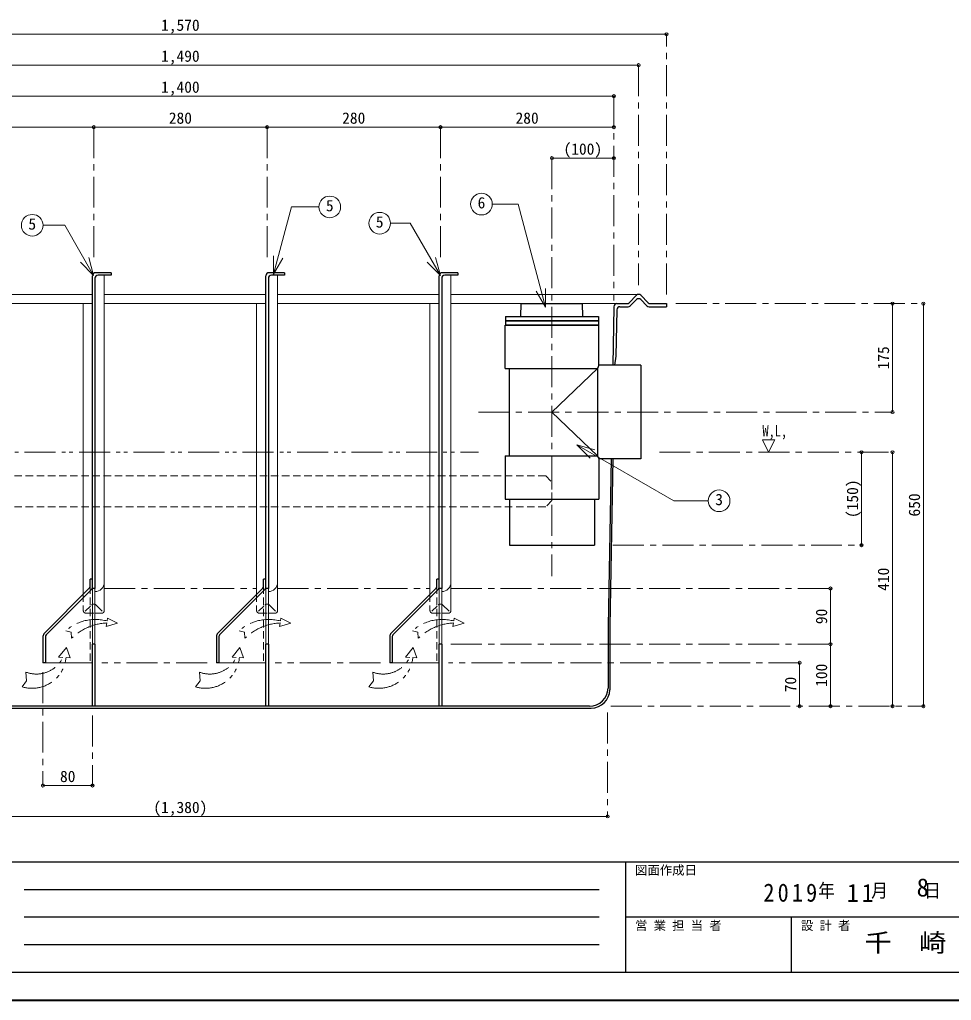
# Model space of a CAD drawing. Units: millimetres at full size, sheet at 1:10. Extents: x -2106 to 1944, y -1394 to 1416.
# Drawn here: x -1115 to 389, y -1394 to 190 of the extents above; entities that cross this region are included whole.
import ezdxf
from ezdxf.enums import TextEntityAlignment as Align

# ---------------------------------------------------------------- set-up
doc = ezdxf.new("R2010")
doc.units = ezdxf.units.MM
doc.header["$LTSCALE"] = 10
doc.header["$PDMODE"] = 32
doc.header["$PDSIZE"] = 5
for name, pattern in [('CHAIN1', [8, 5, -1, 1, -1]), ('DASHED1', [1.8, 1.2, -0.6]), ('DOUBLE_CHAIN1', [8.8, 5, -1, 0.6, -0.6, 0.6, -1])]:
    doc.linetypes.add(name, pattern=pattern)
doc.layers.add('0-0_ﾚｲﾔ1', color=7, linetype='Continuous', lineweight=18)
doc.styles.add('ＭＳ ゴシック', font='')
doc.styles.get('ＭＳ ゴシック').set_extended_font_data('MS Gothic')

msp = doc.modelspace()

# ---------------------------------------------------------------- linework, layer by layer
at = {"layer": '0-0_ﾚｲﾔ1', "color": 4, "lineweight": 9}
for p, q in [((-1640.72, 166.27), (-70.72, 166.27)), ((-1595.72, 116.27), (-115.72, 116.27)), ((-1555.72, 66.27), (-155.72, 66.27)), ((-1275.72, 16.27), (-995.72, 16.27)), ((-995.72, 16.27), (-715.72, 16.27)), ((-715.72, 16.27), (-435.72, 16.27)), ((-435.72, 16.27), (-155.72, 16.27)), ((-255.72, -33.73), (-155.72, -33.73)), ((-1273.72, -253.73), (-997.72, -253.73)), ((-1273.72, -268.73), (-997.72, -268.73)), ((-1012.72, -268.73), (-1012.72, -738.07)), ((-978.72, -253.73), (-717.72, -253.73)), ((-978.72, -268.73), (-717.72, -268.73)), ((-732.72, -268.73), (-732.72, -738.07)), ((-698.72, -253.73), (-437.72, -253.73)), ((-437.72, -268.73), (-698.72, -268.73)), ((-452.72, -268.73), (-452.72, -738.07)), ((-418.72, -253.73), (-115.72, -253.73)), ((-418.72, -268.73), (-305.22, -268.73)), ((-206.22, -268.73), (-150.83, -268.73)), ((294.28, -268.73), (294.28, -443.73)), ((344.28, -268.73), (344.28, -918.73)), ((244.28, -508.73), (244.28, -658.73)), ((294.28, -508.73), (294.28, -918.73)), ((-978.72, -763.73), (-978.72, -718.73)), ((-698.72, -763.73), (-698.72, -718.73)), ((-418.72, -763.73), (-418.72, -718.73)), ((194.28, -728.73), (194.28, -918.73)), ((-981.93, -765.54), (-992.21, -755.17)), ((-701.93, -765.54), (-712.21, -755.17)), ((-421.93, -765.54), (-432.21, -755.17)), ((-983.72, -768.73), (-993.72, -768.73)), ((-703.72, -768.73), (-713.72, -768.73)), ((-423.72, -768.73), (-433.72, -768.73)), ((144.28, -848.73), (144.28, -918.73)), ((-997.72, -1046.73), (-1077.72, -1046.73)), ((-1545.72, -1096.73), (-165.72, -1096.73))]:
    msp.add_line(p, q, dxfattribs=at)
at = {"layer": '0-0_ﾚｲﾔ1', "color": 4, "linetype": 'CHAIN1', "lineweight": 9}
for p, q in [((-70.72, -253.73), (-70.72, 166.27)), ((-115.72, 116.27), (-115.72, -238.73)), ((-155.72, 66.27), (-155.72, -263.73)), ((-995.72, 16.27), (-995.72, -203.73)), ((-715.72, 16.27), (-715.72, -203.73)), ((-435.72, 16.27), (-435.72, -203.73)), ((-255.72, -33.73), (-255.72, -708.73)), ((-55.72, -268.73), (344.28, -268.73)), ((-374.22, -443.73), (294.28, -443.73)), ((-82.22, -508.73), (294.28, -508.73)), ((-157.22, -658.73), (244.28, -658.73)), ((-978.72, -728.73), (-732.72, -728.73)), ((-698.72, -728.73), (-452.72, -728.73)), ((-418.72, -728.73), (194.28, -728.73)), ((-418.72, -818.73), (194.28, -818.73)), ((-812.72, -848.73), (-982.72, -848.73)), ((-532.72, -848.73), (-702.72, -848.73)), ((144.28, -848.73), (-422.72, -848.73)), ((-1077.72, -863.73), (-1077.72, -1046.73)), ((-997.72, -933.73), (-997.72, -1046.73)), ((-165.72, -928.73), (-165.72, -1096.73)), ((-160.72, -918.73), (344.28, -918.73))]:
    msp.add_line(p, q, dxfattribs=at)
at = {"layer": '0-0_ﾚｲﾔ1'}
for p, q in [((-310.5, -107.97), (-351.97, -107.97)), ((-265.9, -274.44), (-310.5, -107.97)), ((-705.33, -221.29), (-676.21, -112.63)), ((-632.03, -112.63), (-676.21, -112.63)), ((-484.52, -138.95), (-516.4, -138.95)), ((-435.91, -223.15), (-484.52, -138.95)), ((-995.91, -223.15), (-1017.12, -201.94)), ((-995.91, -223.15), (-1003.67, -194.17)), ((-705.33, -221.29), (-705.33, -191.29)), ((-705.33, -221.29), (-690.33, -195.31)), ((-435.91, -223.15), (-457.12, -201.94)), ((-435.91, -223.15), (-443.67, -194.17)), ((-978.72, -222.73), (-978.72, -718.73)), ((-698.72, -222.73), (-698.72, -718.73)), ((-418.72, -222.73), (-418.72, -718.73)), ((-265.9, -274.44), (-280.9, -248.46)), ((-265.9, -274.44), (-265.9, -244.44)), ((84.28, -488.73), (104.28, -488.73)), ((-215.35, -496.82), (-194.13, -518.04)), ((-215.35, -496.82), (-58.97, -587.11)), ((-215.35, -496.82), (-186.37, -504.59)), ((-3.21, -587.11), (-58.97, -587.11)), ((-997.72, -818.73), (-997.72, -728.73)), ((-993.72, -728.73), (-993.72, -818.73)), ((-717.72, -818.73), (-717.72, -728.73)), ((-713.72, -728.73), (-713.72, -818.73)), ((-437.72, -818.73), (-437.72, -728.73)), ((-433.72, -728.73), (-433.72, -818.73)), ((-1073.72, -848.73), (-997.72, -848.73)), ((-793.72, -848.73), (-717.72, -848.73)), ((-513.72, -848.73), (-437.72, -848.73))]:
    msp.add_line(p, q, dxfattribs=at)
at = {"layer": '0-0_ﾚｲﾔ1', "color": 5, "lineweight": 25}
for p, q in [((-967.72, -218.73), (-992.72, -218.73)), ((-967.72, -218.73), (-967.72, -222.73)), ((-687.72, -218.73), (-712.72, -218.73)), ((-687.72, -218.73), (-687.72, -222.73)), ((-407.72, -218.73), (-432.72, -218.73)), ((-407.72, -218.73), (-407.72, -222.73)), ((-997.72, -728.73), (-997.72, -223.73)), ((-993.72, -227.73), (-993.72, -728.73)), ((-967.72, -222.73), (-988.72, -222.73)), ((-717.72, -728.73), (-717.72, -223.73)), ((-713.72, -227.73), (-713.72, -728.73)), ((-687.72, -222.73), (-708.72, -222.73)), ((-437.72, -728.73), (-437.72, -223.73)), ((-433.72, -227.73), (-433.72, -728.73)), ((-407.72, -222.73), (-428.72, -222.73)), ((-205.72, -289.73), (-206.22, -268.73)), ((-150.83, -268.73), (-134.61, -268.73)), ((-131.04, -267.23), (-119.29, -255.23)), ((-119.29, -262.23), (-129.08, -272.23)), ((-112.15, -255.23), (-100.4, -267.23)), ((-102.36, -272.23), (-112.15, -262.23)), ((-96.83, -268.73), (-70.72, -268.73)), ((-70.72, -268.73), (-70.72, -273.73)), ((-155.83, -273.62), (-157.52, -368.23)), ((-145.94, -273.73), (-132.65, -273.73)), ((-98.79, -273.73), (-70.72, -273.73)), ((-330.72, -289.73), (-180.72, -289.73)), ((-330.72, -289.73), (-330.72, -295.73)), ((-330.72, -295.73), (-180.72, -295.73)), ((-330.72, -296.73), (-180.72, -296.73)), ((-330.72, -296.73), (-330.72, -302.73)), ((-180.72, -289.73), (-180.72, -295.73)), ((-180.72, -296.73), (-180.72, -302.73)), ((-331.22, -303.23), (-180.22, -303.23)), ((-331.22, -373.23), (-331.22, -303.23)), ((-330.72, -302.73), (-180.72, -302.73)), ((-180.22, -368.23), (-180.22, -303.23)), ((-331.22, -373.23), (-182.22, -373.23)), ((-324.22, -514.23), (-324.22, -373.23)), ((-112.22, -368.23), (-180.22, -368.23)), ((-331.22, -514.23), (-182.22, -514.23)), ((-331.22, -514.23), (-331.22, -584.23)), ((-160.23, -519.23), (-165.07, -789.39)), ((-157.23, -519.23), (-162.07, -789.45)), ((-331.22, -584.23), (-180.22, -584.23)), ((-187.22, -584.23), (-187.22, -658.73)), ((-1075.38, -800.73), (-1002.89, -728.24)), ((-997.72, -713.73), (-1001.72, -713.73)), ((-1001.72, -725.41), (-1001.72, -713.73)), ((-795.38, -800.73), (-722.89, -728.24)), ((-717.72, -713.73), (-721.72, -713.73)), ((-721.72, -725.41), (-721.72, -713.73)), ((-515.38, -800.73), (-442.89, -728.24)), ((-437.72, -713.73), (-441.72, -713.73)), ((-441.72, -725.41), (-441.72, -713.73)), ((-1072.55, -803.56), (-1000.06, -731.07)), ((-993.72, -728.73), (-997.72, -728.73)), ((-792.55, -803.56), (-720.06, -731.07)), ((-713.72, -728.73), (-717.72, -728.73)), ((-512.55, -803.56), (-440.06, -731.07)), ((-433.72, -728.73), (-437.72, -728.73)), ((-165.07, -789.39), (-165.07, -889.39)), ((-162.07, -789.45), (-162.07, -889.45)), ((-1077.72, -806.38), (-1077.72, -848.73)), ((-1073.72, -806.38), (-1073.72, -848.73)), ((-797.72, -806.38), (-797.72, -848.73)), ((-793.72, -806.38), (-793.72, -848.73)), ((-517.72, -806.38), (-517.72, -848.73)), ((-513.72, -806.38), (-513.72, -848.73)), ((-993.72, -818.73), (-997.72, -818.73)), ((-997.72, -918.73), (-997.72, -818.73)), ((-993.72, -818.73), (-993.72, -918.73)), ((-713.72, -818.73), (-717.72, -818.73)), ((-717.72, -918.73), (-717.72, -818.73)), ((-713.72, -818.73), (-713.72, -918.73)), ((-433.72, -818.73), (-437.72, -818.73)), ((-437.72, -918.73), (-437.72, -818.73)), ((-433.72, -818.73), (-433.72, -918.73)), ((-1073.72, -848.73), (-1077.72, -848.73)), ((-793.72, -848.73), (-797.72, -848.73)), ((-513.72, -848.73), (-517.72, -848.73)), ((-162.07, -889.45), (-162.13, -892.39)), ((-1519.31, -921.73), (-192.13, -921.73)), ((-195.06, -918.73), (-1516.38, -918.73))]:
    msp.add_line(p, q, dxfattribs=at)
at = {"layer": '0-0_ﾚｲﾔ1', "color": 4, "linetype": 'DOUBLE_CHAIN1', "lineweight": 9}
for p, q in [((-1547.29, -508.73), (-374.22, -508.73)), ((-974.64, -784.32), (-975.57, -790.25)), ((-957.36, -784.67), (-975.57, -790.25)), ((-973.46, -776.76), (-974.15, -781.13)), ((-957.36, -784.67), (-973.46, -776.76)), ((-694.64, -784.32), (-695.57, -790.25)), ((-677.36, -784.67), (-695.57, -790.25)), ((-693.46, -776.76), (-694.15, -781.13)), ((-677.36, -784.67), (-693.46, -776.76)), ((-414.64, -784.32), (-415.57, -790.25)), ((-397.36, -784.67), (-415.57, -790.25)), ((-413.46, -776.76), (-414.15, -781.13)), ((-397.36, -784.67), (-413.46, -776.76)), ((-1039.84, -823.89), (-1052.4, -839.49)), ((-1039.84, -823.89), (-1033.75, -840.63)), ((-759.84, -823.89), (-772.4, -839.49)), ((-759.84, -823.89), (-753.75, -840.63)), ((-479.84, -823.89), (-492.4, -839.49)), ((-479.84, -823.89), (-473.75, -840.63)), ((-1052.4, -839.49), (-1045.43, -839.92)), ((-1040.43, -840.22), (-1033.75, -840.63)), ((-772.4, -839.49), (-765.43, -839.92)), ((-760.43, -840.22), (-753.75, -840.63)), ((-492.4, -839.49), (-485.43, -839.92)), ((-480.43, -840.22), (-473.75, -840.63))]:
    msp.add_line(p, q, dxfattribs=at)
at = {"layer": '0-0_ﾚｲﾔ1', "color": 4, "linetype": 'DASHED1', "lineweight": 9}
for p, q in [((-265.72, -546.73), (-1445.72, -546.73)), ((-265.72, -546.73), (-255.72, -556.73)), ((-255.72, -586.73), (-255.72, -556.73)), ((-265.72, -596.73), (-1445.72, -596.73)), ((-255.72, -586.73), (-265.72, -596.73)), ((-1001.72, -725.41), (-1001.72, -848.73)), ((-721.72, -725.41), (-721.72, -848.73)), ((-441.72, -725.41), (-441.72, -848.73)), ((-1012.72, -738.07), (-1012.72, -763.73)), ((-732.72, -738.07), (-732.72, -763.73)), ((-452.72, -738.07), (-452.72, -763.73)), ((-1009.51, -765.54), (-999.23, -755.17)), ((-729.51, -765.54), (-719.23, -755.17)), ((-449.51, -765.54), (-439.23, -755.17)), ((-1007.72, -768.73), (-993.72, -768.73)), ((-727.72, -768.73), (-713.72, -768.73)), ((-447.72, -768.73), (-433.72, -768.73))]:
    msp.add_line(p, q, dxfattribs=at)
at = {"layer": '0-0_ﾚｲﾔ1', "color": 6, "lineweight": 25}
for p, q in [((-2060.72, -1170.16), (1899.28, -1170.16)), ((-136.43, -1348.73), (-136.43, -1170.16)), ((-1107.86, -1214.8), (-179.29, -1214.8)), ((-179.29, -1259.44), (-1107.86, -1259.44)), ((1899.28, -1259.44), (-136.43, -1259.44)), ((131.42, -1348.73), (131.42, -1259.44)), ((-179.29, -1304.08), (-1107.86, -1304.08)), ((1899.28, -1348.73), (-2060.72, -1348.73))]:
    msp.add_line(p, q, dxfattribs=at)
at = {"layer": '0-0_ﾚｲﾔ1', "color": 1, "lineweight": 40}
msp.add_line((1944.28, -1393.73), (-2105.72, -1393.73), dxfattribs=at)
at = {"layer": '0-0_ﾚｲﾔ1'}
for points in [[(-995.91, -223.15), (-1042.62, -142.24), (-1077.51, -142.24)], [(84.28, -488.73), (94.28, -508.73), (104.28, -488.73)]]:
    msp.add_lwpolyline(points, dxfattribs=at)
at = {"layer": '0-0_ﾚｲﾔ1', "color": 5, "lineweight": 25}
for points in [[(-305.72, -289.73), (-305.22, -268.73), (-206.22, -268.73)], [(-150.94, -278.73), (-152.61, -353.73), (-154.47, -368.23), (-154.53, -368.73)], [(-180.22, -368.23), (-182.22, -373.23), (-182.22, -514.23), (-180.22, -519.23), (-180.22, -584.23)], [(-112.22, -368.23), (-112.22, -519.23), (-180.22, -519.23)], [(-324.22, -584.23), (-324.22, -658.73), (-187.22, -658.73)]]:
    msp.add_lwpolyline(points, dxfattribs=at)
at = {"layer": '0-0_ﾚｲﾔ1', "color": 4, "lineweight": 9}
msp.add_lwpolyline([(-182.22, -373.23), (-255.72, -443.73), (-182.22, -514.23)], dxfattribs=at)
at = {"layer": '0-0_ﾚｲﾔ1', "color": 4, "linetype": 'DOUBLE_CHAIN1', "lineweight": 9}
for points in [[(-1040.77, -796.89), (-1032.43, -799.03), (-1031.48, -809.04)], [(-760.77, -796.89), (-752.43, -799.03), (-751.48, -809.04)], [(-480.77, -796.89), (-472.43, -799.03), (-471.48, -809.04)], [(-1105.15, -863.73), (-1104.08, -877.99), (-1111.2, -887.45)], [(-825.15, -863.73), (-824.08, -877.99), (-831.2, -887.45)], [(-545.15, -863.73), (-544.08, -877.99), (-551.2, -887.45)]]:
    msp.add_lwpolyline(points, dxfattribs=at)
at = {"layer": '0-0_ﾚｲﾔ1'}
for centre in [(-369.47, -107.97), (-614.53, -112.63), (-1095.01, -142.24), (-533.9, -138.95), (14.29, -587.11)]:
    msp.add_circle(centre, 17.5, dxfattribs=at)
at = {"layer": '0-0_ﾚｲﾔ1', "color": 5, "lineweight": 25}
for centre, radius, start, end in [((-992.72, -223.73), 5, 90, 180), ((-712.72, -223.73), 5, 90, 180), ((-432.72, -223.73), 5, 90, 180), ((-988.72, -227.73), 5, 90, 180), ((-708.72, -227.73), 5, 90, 180), ((-428.72, -227.73), 5, 90, 180), ((-150.83, -273.73), 5, 90, 178.72697), ((-134.61, -263.73), 5, 270, 315.6053), ((-115.72, -258.73), 5, 44.3947, 135.6053), ((-115.72, -265.73), 5, 44.3947, 135.6053), ((-96.83, -263.73), 5, 224.3947, 270), ((-145.94, -278.73), 5, 90, 178.72697), ((-132.65, -268.73), 5, 270, 315.6053), ((-98.79, -268.73), 5, 224.3947, 270), ((-1005.72, -725.41), 4, 315, 0), ((-1005.72, -725.41), 8, 315, 360), ((-725.72, -725.41), 4, 315, 0), ((-725.72, -725.41), 8, 315, 360), ((-445.72, -725.41), 4, 315, 0), ((-445.72, -725.41), 8, 315, 360), ((-1069.72, -806.38), 8, 135, 180), ((-1069.72, -806.38), 4, 135, 180), ((-789.72, -806.38), 8, 135, 180), ((-789.72, -806.38), 4, 135, 180), ((-509.72, -806.38), 8, 135, 180), ((-509.72, -806.38), 4, 135, 180), ((-195.06, -888.73), 30, 270, 358.72697), ((-192.13, -891.73), 30, 270, 358.72697)]:
    msp.add_arc(centre, radius, start, end, dxfattribs=at)
at = {"layer": '0-0_ﾚｲﾔ1'}
for centre in [(-993.72, -718.73), (-713.72, -718.73), (-433.72, -718.73)]:
    msp.add_arc(centre, 15, 270, 0, dxfattribs=at)
at = {"layer": '0-0_ﾚｲﾔ1', "color": 4, "linetype": 'DASHED1', "lineweight": 9}
for centre, start, end in [((-995.72, -758.73), 66.42182, 134.58732), ((-715.72, -758.73), 66.42182, 134.58732), ((-435.72, -758.73), 66.42182, 134.58732), ((-1007.72, -763.73), 180, 270), ((-727.72, -763.73), 180, 270), ((-447.72, -763.73), 180, 270)]:
    msp.add_arc(centre, 5, start, end, dxfattribs=at)
at = {"layer": '0-0_ﾚｲﾔ1', "color": 4, "lineweight": 9}
for centre, start, end in [((-995.72, -758.73), 45.41268, 66.42182), ((-715.72, -758.73), 45.41268, 66.42182), ((-435.72, -758.73), 45.41268, 66.42182), ((-983.72, -763.73), 270, 0), ((-703.72, -763.73), 270, 0), ((-423.72, -763.73), 270, 0)]:
    msp.add_arc(centre, 5, start, end, dxfattribs=at)
at = {"layer": '0-0_ﾚｲﾔ1', "color": 4, "linetype": 'DOUBLE_CHAIN1', "lineweight": 9}
for centre, radius, start, end in [((-992.89, -850.63), 71.98, 74.90692, 131.69889), ((-970.8, -870.84), 86.61, 92.54222, 134.4722), ((-712.89, -850.63), 71.98, 74.90692, 131.69889), ((-690.8, -870.84), 86.61, 92.54222, 134.4722), ((-432.89, -850.63), 71.98, 74.90692, 131.69889), ((-410.8, -870.84), 86.61, 92.54222, 134.4722), ((-1095.22, -834.75), 55.07, 253.1329, 354.29557), ((-1088.27, -819.26), 47.56, 249.22412, 334.25684), ((-815.22, -834.75), 55.07, 253.1329, 354.29557), ((-808.27, -819.26), 47.56, 249.22412, 334.25684), ((-535.22, -834.75), 55.07, 253.1329, 354.29557), ((-528.27, -819.26), 47.56, 249.22412, 334.25684)]:
    msp.add_arc(centre, radius, start, end, dxfattribs=at)
at = {"layer": '0-0_ﾚｲﾔ1', "color": 1}
for p in [(-70.72, 166.27), (-115.72, 116.27), (-155.72, 66.27), (-995.72, 16.27), (-715.72, 16.27), (-435.72, 16.27), (-155.72, 16.27), (-255.72, -33.73), (-155.72, -33.73), (294.28, -268.73), (344.28, -268.73), (294.28, -443.73), (244.28, -508.73), (294.28, -508.73), (244.28, -658.73), (194.28, -728.73), (194.28, -818.73), (144.28, -848.73), (144.28, -918.73), (194.28, -918.73), (294.28, -918.73), (344.28, -918.73), (-1077.72, -1046.73), (-997.72, -1046.73), (-165.72, -1096.73)]:
    msp.add_point(p, dxfattribs=at)

# ---------------------------------------------------------------- texts
at = {"layer": '0-0_ﾚｲﾔ1', "style": 'ＭＳ ゴシック'}
for s, height, p in [('1,570', 18.33, (-886.97, 166.27)), ('1,490', 18.33, (-886.97, 116.27)), ('1,400', 18.33, (-886.97, 66.27)), ('280', 18.33, (-874.47, 16.27)), ('280', 18.33, (-594.47, 16.27)), ('280', 18.33, (-314.47, 16.27)), ('(100)', 18.33, (-236.97, -33.73)), ('5', 18.33, (-620.78, -125.13)), ('6', 18.33, (-375.72, -120.47)), ('5', 18.33, (-1101.26, -154.74)), ('5', 18.33, (-540.15, -151.45)), ('3', 18.33, (8.04, -599.61)), ('80', 18.33, (-1050.22, -1046.73)), ('(1,380)', 18.33, (-899.47, -1096.73)), ('図面作成日', 14.66, (-121.43, -1195.16)), ('8', 29.33, (333.28, -1234.8)), ('営 業 担 当 者', 14.66, (-121.43, -1284.44)), ('設 計 者', 14.66, (146.42, -1284.44))]:
    msp.add_text(s, height=height, dxfattribs=at).set_placement(p, align=Align.BOTTOM_LEFT)
for s, p in [('175', (294.28, -374.98)), ('(150)', (244.28, -614.98)), ('650', (344.28, -612.48)), ('410', (294.28, -732.48)), ('90', (194.28, -786.23)), ('100', (194.28, -887.48)), ('70', (144.28, -896.23))]:
    msp.add_text(s, height=18.33, rotation=90, dxfattribs=at).set_placement(p, align=Align.BOTTOM_LEFT)
for s, height, width, p in [('W,L,', 18.33, 0.8, (84.28, -488.73)), ('千\u3000崎', 29.33, 1.1, (249.28, -1324.08))]:
    msp.add_text(s, height=height, dxfattribs=dict(at, width=width)).set_placement(p, align=Align.BOTTOM_LEFT)
at = {"layer": '0-0_ﾚｲﾔ1', "attachment_point": 7, "style": 'ＭＳ ゴシック'}
for s, insert, char_height in [('\\T1.27;\\W0.9;年\\~\\~\\~月\\~\\~\\~日', (174.28, -1229.8), 21.99), ('\\T1.28;\\W0.9;2019', (85.78, -1234.8), 29.33), ('\\T1.27;\\W0.95;11', (220.78, -1234.8), 29.33)]:
    msp.add_mtext(s, dxfattribs=dict(at, insert=insert, char_height=char_height))

doc.saveas('drawing.dxf')
